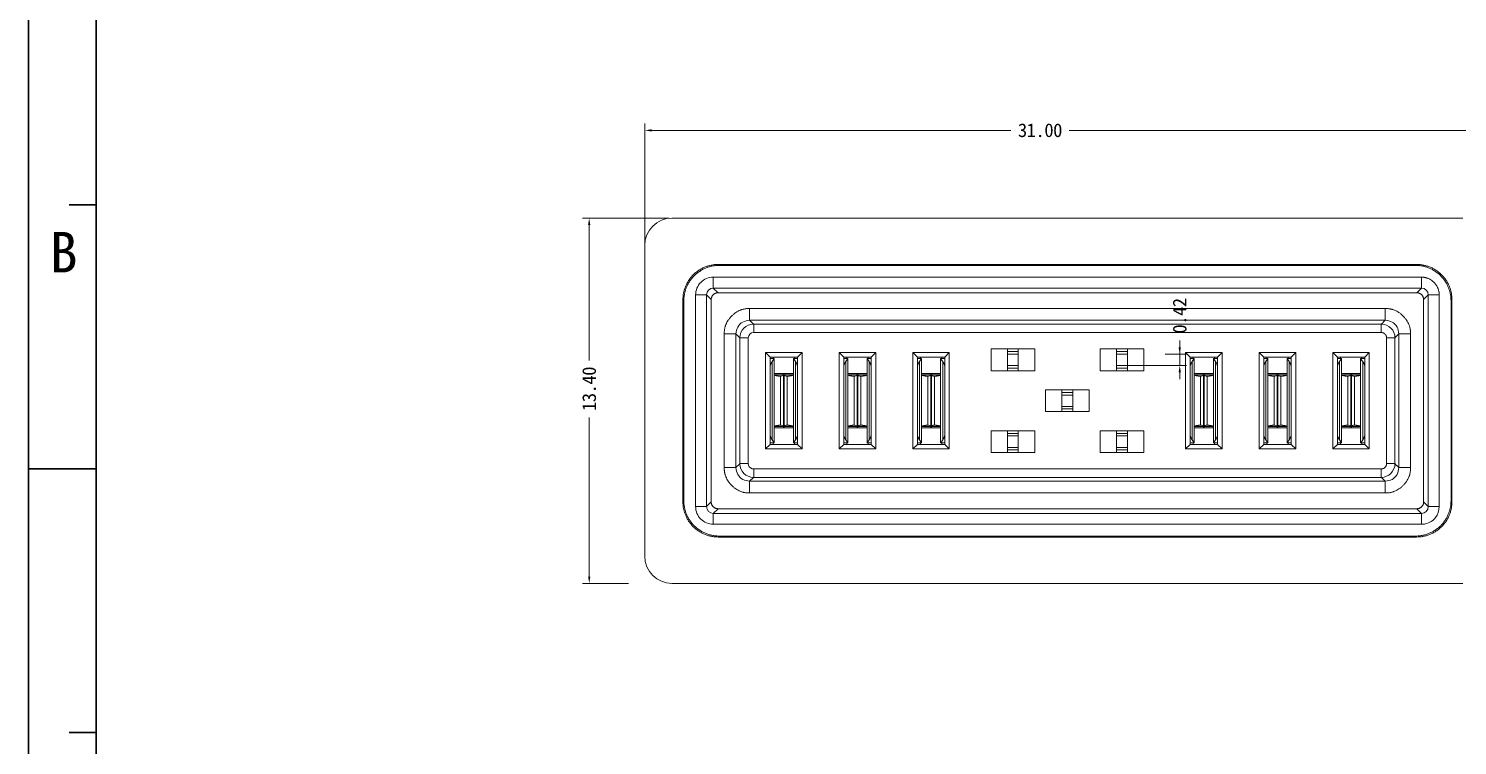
# Model space of a CAD drawing. Header units: millimetres. Extents: x -80 to 68, y -56 to 48.
# Drawn here: x -79.6 to -27.2, y -4.2 to 22.1 of the extents above; entities that cross this region are included whole.
import ezdxf

# ---------------------------------------------------------------- set-up
doc = ezdxf.new("R2010")
doc.units = ezdxf.units.MM
doc.header["$MEASUREMENT"] = 0
doc.layers.get('Defpoints').update_dxf_attribs({"lineweight": 5})
doc.layers.add('0001', color=7, linetype='Continuous', lineweight=5)
doc.layers.add('TK', color=7, linetype='Continuous', lineweight=30)
doc.layers.add('TEXT', color=3, linetype='Continuous', lineweight=5, true_color=0x00ff00)
doc.dimstyles.get("Standard").update_dxf_attribs({"dimtxt": 0.18, "dimasz": 0.18, "dimexe": 0.18, "dimexo": 0.0625, "dimgap": 0.09, "dimtad": 0, "dimtih": 1, "dimtoh": 1, "dimdec": 4, "dimzin": 0, "dimdsep": 46, "dimtxsty": 'Standard', "dimcen": 0.09, "dimadec": 0, "dimazin": 0, "dimtfac": 1, "dimtdec": 4, "dimtofl": 0, "dimtmove": 0, "dimatfit": 3, "dimfxl": 1, "dimtolj": 1, "dimtzin": 0, "dimarcsym": 0})

# ---------------------------------------------------------------- blocks, each defined once
blk = doc.blocks.new('*D23')
at = {"color": 7, "linetype": 'Continuous', "lineweight": 5}
for p, q in [((-57.041, 14.246), (-57.041, 18.614)), ((-56.791, 18.364), (-43.618, 18.364)), ((-26.291, 18.364), (-41.48, 18.364)), ((-26.041, 15.734), (-26.041, 18.614))]:
    blk.add_line(p, q, dxfattribs=at)
at = {"color": 7}
for points in [[(-56.791, 18.405), (-56.791, 18.322), (-57.041, 18.364)], [(-26.291, 18.322), (-26.291, 18.405), (-26.041, 18.364)]]:
    blk.add_solid(points, dxfattribs=at)
at = {"layer": 'Defpoints', "color": 0}
for p in [(-26.041, 18.364), (-26.041, 15.634), (-57.041, 14.146)]:
    blk.add_point(p, dxfattribs=at)
at = {"color": 3, "lineweight": -3, "insert": (-42.549, 18.364), "char_height": 0.5, "attachment_point": 5}
blk.add_mtext('\\A1;\\pxsm1.200000;\\T0.950000;\\W1.000000;\\FSimSun;31.00', dxfattribs=at)
blk = doc.blocks.new('*D24')
at = {"color": 7, "linetype": 'Continuous', "lineweight": 5}
for p, q in [((-56.141, 15.146), (-59.325, 15.146)), ((-59.075, 14.896), (-59.075, 9.926)), ((-59.075, 1.996), (-59.075, 7.827)), ((-57.629, 1.746), (-59.325, 1.746))]:
    blk.add_line(p, q, dxfattribs=at)
at = {"color": 7}
for points in [[(-59.034, 14.896), (-59.117, 14.896), (-59.075, 15.146)], [(-59.117, 1.996), (-59.034, 1.996), (-59.075, 1.746)]]:
    blk.add_solid(points, dxfattribs=at)
at = {"layer": 'Defpoints', "color": 0}
for p in [(-56.041, 15.146), (-59.075, 1.746), (-57.529, 1.746)]:
    blk.add_point(p, dxfattribs=at)
at = {"color": 3, "lineweight": -3, "insert": (-59.075, 8.877), "char_height": 0.5, "attachment_point": 5, "rotation": 90}
blk.add_mtext('\\A1;\\pxsm1.200000;\\T0.950000;\\W1.000000;\\FSimSun;13.40', dxfattribs=at)
blk = doc.blocks.new('*D41')
at = {"color": 7, "linetype": 'Continuous', "lineweight": 5}
for p, q in [((-37.422, 10.156), (-37.422, 10.656)), ((-37.422, 10.406), (-37.422, 10.656)), ((-37.954, 10.156), (-37.172, 10.156)), ((-37.422, 9.735), (-37.422, 10.156)), ((-39.441, 9.735), (-37.172, 9.735)), ((-37.422, 9.485), (-37.422, 9.235))]:
    blk.add_line(p, q, dxfattribs=at)
at = {"color": 7}
for points in [[(-37.464, 10.406), (-37.38, 10.406), (-37.422, 10.156)], [(-37.38, 9.485), (-37.464, 9.485), (-37.422, 9.735)]]:
    blk.add_solid(points, dxfattribs=at)
at = {"layer": 'Defpoints', "color": 0}
for p in [(-38.054, 10.156), (-37.422, 10.156), (-39.541, 9.735)]:
    blk.add_point(p, dxfattribs=at)
at = {"color": 3, "lineweight": -3, "insert": (-37.422, 11.555), "char_height": 0.5, "attachment_point": 5, "rotation": 90}
blk.add_mtext('\\A1;\\pxsm1.200000;\\T0.950000;\\W1.000000;\\FSimSun;0.42', dxfattribs=at)

msp = doc.modelspace()

# ---------------------------------------------------------------- linework, layer by layer
at = {"color": 4, "linetype": 'Continuous', "lineweight": 5, "true_color": 0x00ffff}
for p, q in [((-52.4411, 9.9973), (-52.2895, 9.9973)), ((-52.3286, 9.9973), (-52.3286, 10.0456)), ((-52.2895, 9.9969), (-52.2895, 6.8975)), ((-51.4411, 9.9973), (-51.5895, 9.9973)), ((-51.5895, 9.9969), (-51.5895, 6.8975)), ((-51.5504, 9.9973), (-51.5504, 10.0456)), ((-49.7411, 9.9973), (-49.5895, 9.9973)), ((-49.6286, 9.9973), (-49.6286, 10.0456)), ((-49.5895, 9.9969), (-49.5895, 6.8975)), ((-48.7411, 9.9973), (-48.8895, 9.9973)), ((-48.8895, 9.9969), (-48.8895, 6.8975)), ((-48.8504, 9.9973), (-48.8504, 10.0456)), ((-47.0411, 9.9973), (-46.8895, 9.9973)), ((-46.9286, 9.9973), (-46.9286, 10.0456)), ((-46.8895, 9.9969), (-46.8895, 6.8975)), ((-46.0411, 9.9973), (-46.1895, 9.9973)), ((-46.1895, 9.9969), (-46.1895, 6.8975)), ((-46.1504, 9.9973), (-46.1504, 10.0456)), ((-43.7411, 10.2481), (-43.7411, 10.3455)), ((-43.3411, 10.2481), (-43.7411, 10.2481)), ((-43.7411, 10.1558), (-43.7411, 10.2481)), ((-43.3411, 10.1558), (-43.7411, 10.1558)), ((-43.7411, 10.1558), (-43.7411, 9.7353)), ((-43.3411, 10.3455), (-43.3411, 10.2481)), ((-43.3411, 10.2481), (-43.3411, 10.1558)), ((-43.3411, 10.1558), (-43.3411, 9.7353)), ((-39.7411, 10.2481), (-39.7411, 10.3455)), ((-39.7411, 10.1558), (-39.7411, 10.2481)), ((-39.3411, 10.2481), (-39.7411, 10.2481)), ((-39.3411, 10.1558), (-39.7411, 10.1558)), ((-39.7411, 10.1558), (-39.7411, 9.7353)), ((-39.3411, 10.3455), (-39.3411, 10.2481)), ((-39.3411, 10.2481), (-39.3411, 10.1558)), ((-39.3411, 10.1558), (-39.3411, 9.7353)), ((-37.0411, 9.9973), (-36.8895, 9.9973)), ((-36.9286, 9.9973), (-36.9286, 10.0456)), ((-36.8895, 9.9969), (-36.8895, 6.8975)), ((-36.0411, 9.9973), (-36.1895, 9.9973)), ((-36.1895, 9.9969), (-36.1895, 6.8975)), ((-36.1504, 9.9973), (-36.1504, 10.0456)), ((-34.3411, 9.9973), (-34.1895, 9.9973)), ((-34.2286, 9.9973), (-34.2286, 10.0456)), ((-34.1895, 9.9969), (-34.1895, 6.8975)), ((-33.3411, 9.9973), (-33.4895, 9.9973)), ((-33.4895, 9.9969), (-33.4895, 6.8975)), ((-33.4504, 9.9973), (-33.4504, 10.0456)), ((-31.6411, 9.9973), (-31.4895, 9.9973)), ((-31.5286, 9.9973), (-31.5286, 10.0456)), ((-31.4895, 9.9969), (-31.4895, 6.8975)), ((-30.6411, 9.9973), (-30.7895, 9.9973)), ((-30.7895, 9.9969), (-30.7895, 6.8975)), ((-30.7504, 9.9973), (-30.7504, 10.0456)), ((-52.3699, 9.8807), (-52.3699, 7.0137)), ((-51.9495, 9.4471), (-52.2895, 9.4471)), ((-51.9495, 9.436), (-51.9495, 9.4471)), ((-51.9495, 9.4471), (-51.9295, 9.4471)), ((-51.9495, 7.4582), (-51.9495, 9.436)), ((-51.9295, 9.436), (-51.9295, 9.4471)), ((-51.9295, 9.4471), (-51.5895, 9.4471)), ((-51.9295, 7.4582), (-51.9295, 9.436)), ((-51.5091, 9.8807), (-51.5091, 7.0137)), ((-49.6699, 9.8807), (-49.6699, 7.0137)), ((-49.2495, 9.4471), (-49.5895, 9.4471)), ((-49.2495, 9.436), (-49.2495, 9.4471)), ((-49.2495, 9.4471), (-49.2295, 9.4471)), ((-49.2495, 7.4582), (-49.2495, 9.436)), ((-49.2295, 9.436), (-49.2295, 9.4471)), ((-49.2295, 9.4471), (-48.8895, 9.4471)), ((-49.2295, 7.4582), (-49.2295, 9.436)), ((-48.8091, 9.8807), (-48.8091, 7.0137)), ((-46.9699, 9.8807), (-46.9699, 7.0137)), ((-46.5495, 9.4471), (-46.8895, 9.4471)), ((-46.5495, 9.436), (-46.5495, 9.4471)), ((-46.5495, 9.4471), (-46.5295, 9.4471)), ((-46.5495, 7.4582), (-46.5495, 9.436)), ((-46.5295, 9.436), (-46.5295, 9.4471)), ((-46.5295, 9.4471), (-46.1895, 9.4471)), ((-46.5295, 7.4582), (-46.5295, 9.436)), ((-46.1091, 9.8807), (-46.1091, 7.0137)), ((-43.7411, 9.6429), (-43.7411, 9.7353)), ((-43.7411, 9.7353), (-43.3411, 9.7353)), ((-43.3411, 9.6429), (-43.7411, 9.6429)), ((-43.7411, 9.5455), (-43.7411, 9.6429)), ((-43.3411, 9.7353), (-43.3411, 9.6429)), ((-43.3411, 9.6429), (-43.3411, 9.5455)), ((-39.7411, 9.6429), (-39.7411, 9.7353)), ((-39.7411, 9.7353), (-39.3411, 9.7353)), ((-39.7411, 9.6429), (-39.7411, 9.5455)), ((-39.3411, 9.6429), (-39.7411, 9.6429)), ((-39.3411, 9.7353), (-39.3411, 9.6429)), ((-39.3411, 9.6429), (-39.3411, 9.5455)), ((-36.9699, 9.8807), (-36.9699, 7.0137)), ((-36.5495, 9.4471), (-36.8895, 9.4471)), ((-36.5495, 9.436), (-36.5495, 9.4471)), ((-36.5495, 9.4471), (-36.5295, 9.4471)), ((-36.5495, 7.4582), (-36.5495, 9.436)), ((-36.5295, 9.436), (-36.5295, 9.4471)), ((-36.5295, 9.4471), (-36.1895, 9.4471)), ((-36.5295, 7.4582), (-36.5295, 9.436)), ((-36.1091, 9.8807), (-36.1091, 7.0137)), ((-34.2699, 9.8807), (-34.2699, 7.0137)), ((-33.8495, 9.4471), (-34.1895, 9.4471)), ((-33.8495, 9.436), (-33.8495, 9.4471)), ((-33.8495, 9.4471), (-33.8295, 9.4471)), ((-33.8495, 7.4582), (-33.8495, 9.436)), ((-33.8295, 9.436), (-33.8295, 9.4471)), ((-33.8295, 9.4471), (-33.4895, 9.4471)), ((-33.8295, 7.4582), (-33.8295, 9.436)), ((-33.4091, 9.8807), (-33.4091, 7.0137)), ((-31.5699, 9.8807), (-31.5699, 7.0137)), ((-31.1495, 9.4471), (-31.4895, 9.4471)), ((-31.1495, 9.436), (-31.1495, 9.4471)), ((-31.1495, 9.4471), (-31.1295, 9.4471)), ((-31.1495, 7.4582), (-31.1495, 9.436)), ((-31.1295, 9.436), (-31.1295, 9.4471)), ((-31.1295, 9.4471), (-30.7895, 9.4471)), ((-31.1295, 7.4582), (-31.1295, 9.436)), ((-30.7091, 9.8807), (-30.7091, 7.0137)), ((-51.9638, 9.39), (-52.2858, 9.39)), ((-52.065, 9.3471), (-52.065, 7.5471)), ((-51.5932, 9.39), (-51.9152, 9.39)), ((-51.814, 9.3471), (-51.814, 7.5471)), ((-49.2638, 9.39), (-49.5858, 9.39)), ((-49.365, 9.3471), (-49.365, 7.5471)), ((-48.8932, 9.39), (-49.2152, 9.39)), ((-49.114, 9.3471), (-49.114, 7.5471)), ((-46.5638, 9.39), (-46.8858, 9.39)), ((-46.665, 9.3471), (-46.665, 7.5471)), ((-46.1932, 9.39), (-46.5152, 9.39)), ((-46.414, 9.3471), (-46.414, 7.5471)), ((-36.5638, 9.39), (-36.8858, 9.39)), ((-36.665, 9.3471), (-36.665, 7.5471)), ((-36.1932, 9.39), (-36.5152, 9.39)), ((-36.414, 9.3471), (-36.414, 7.5471)), ((-33.8638, 9.39), (-34.1858, 9.39)), ((-33.965, 9.3471), (-33.965, 7.5471)), ((-33.4932, 9.39), (-33.8152, 9.39)), ((-33.714, 9.3471), (-33.714, 7.5471)), ((-31.1638, 9.39), (-31.4858, 9.39)), ((-31.265, 9.3471), (-31.265, 7.5471)), ((-30.7932, 9.39), (-31.1152, 9.39)), ((-31.014, 9.3471), (-31.014, 7.5471)), ((-41.7411, 8.7481), (-41.7411, 8.8455)), ((-41.3411, 8.7481), (-41.7411, 8.7481)), ((-41.7411, 8.6558), (-41.7411, 8.7481)), ((-41.3411, 8.6558), (-41.7411, 8.6558)), ((-41.7411, 8.6558), (-41.7411, 8.2353)), ((-41.3411, 8.8455), (-41.3411, 8.7481)), ((-41.3411, 8.7481), (-41.3411, 8.6558)), ((-41.3411, 8.6558), (-41.3411, 8.2353)), ((-41.7411, 8.1429), (-41.7411, 8.2353)), ((-41.7411, 8.2353), (-41.3411, 8.2353)), ((-41.3411, 8.1429), (-41.7411, 8.1429)), ((-41.7411, 8.0455), (-41.7411, 8.1429)), ((-41.3411, 8.2353), (-41.3411, 8.1429)), ((-41.3411, 8.1429), (-41.3411, 8.0455)), ((-51.9495, 7.4471), (-52.2895, 7.4471)), ((-51.9638, 7.5042), (-52.2858, 7.5042)), ((-51.9495, 7.4471), (-51.9495, 7.4582)), ((-51.9295, 7.4471), (-51.9495, 7.4471)), ((-51.9295, 7.4471), (-51.9295, 7.4582)), ((-51.5895, 7.4471), (-51.9295, 7.4471)), ((-51.5932, 7.5042), (-51.9152, 7.5042)), ((-49.2495, 7.4471), (-49.5895, 7.4471)), ((-49.2638, 7.5042), (-49.5858, 7.5042)), ((-49.2495, 7.4471), (-49.2495, 7.4582)), ((-49.2295, 7.4471), (-49.2495, 7.4471)), ((-49.2295, 7.4471), (-49.2295, 7.4582)), ((-48.8895, 7.4471), (-49.2295, 7.4471)), ((-48.8932, 7.5042), (-49.2152, 7.5042)), ((-46.5495, 7.4471), (-46.8895, 7.4471)), ((-46.5638, 7.5042), (-46.8858, 7.5042)), ((-46.5495, 7.4471), (-46.5495, 7.4582)), ((-46.5295, 7.4471), (-46.5495, 7.4471)), ((-46.5295, 7.4471), (-46.5295, 7.4582)), ((-46.1895, 7.4471), (-46.5295, 7.4471)), ((-46.1932, 7.5042), (-46.5152, 7.5042)), ((-43.7411, 7.2481), (-43.7411, 7.3455)), ((-43.3411, 7.3455), (-43.3411, 7.2481)), ((-39.7411, 7.2481), (-39.7411, 7.3455)), ((-39.3411, 7.3455), (-39.3411, 7.2481)), ((-36.5495, 7.4471), (-36.8895, 7.4471)), ((-36.5638, 7.5042), (-36.8858, 7.5042)), ((-36.5495, 7.4471), (-36.5495, 7.4582)), ((-36.5295, 7.4471), (-36.5495, 7.4471)), ((-36.5295, 7.4471), (-36.5295, 7.4582)), ((-36.1895, 7.4471), (-36.5295, 7.4471)), ((-36.1932, 7.5042), (-36.5152, 7.5042)), ((-33.8495, 7.4471), (-34.1895, 7.4471)), ((-33.8638, 7.5042), (-34.1858, 7.5042)), ((-33.8495, 7.4471), (-33.8495, 7.4582)), ((-33.8295, 7.4471), (-33.8495, 7.4471)), ((-33.8295, 7.4471), (-33.8295, 7.4582)), ((-33.4895, 7.4471), (-33.8295, 7.4471)), ((-33.4932, 7.5042), (-33.8152, 7.5042)), ((-31.1495, 7.4471), (-31.4895, 7.4471)), ((-31.1638, 7.5042), (-31.4858, 7.5042)), ((-31.1495, 7.4471), (-31.1495, 7.4582)), ((-31.1295, 7.4471), (-31.1495, 7.4471)), ((-31.1295, 7.4471), (-31.1295, 7.4582)), ((-30.7895, 7.4471), (-31.1295, 7.4471)), ((-30.7932, 7.5042), (-31.1152, 7.5042)), ((-52.2895, 6.8971), (-52.4411, 6.8971)), ((-52.3286, 6.8455), (-52.3286, 6.8971)), ((-51.5895, 6.8971), (-51.4411, 6.8971)), ((-51.5504, 6.8455), (-51.5504, 6.8971)), ((-49.5895, 6.8971), (-49.7411, 6.8971)), ((-49.6286, 6.8455), (-49.6286, 6.8971)), ((-48.8895, 6.8971), (-48.7411, 6.8971)), ((-48.8504, 6.8455), (-48.8504, 6.8971)), ((-46.8895, 6.8971), (-47.0411, 6.8971)), ((-46.9286, 6.8455), (-46.9286, 6.8971)), ((-46.1895, 6.8971), (-46.0411, 6.8971)), ((-46.1504, 6.8455), (-46.1504, 6.8971)), ((-43.3411, 7.2481), (-43.7411, 7.2481)), ((-43.7411, 7.1558), (-43.7411, 7.2481)), ((-43.3411, 7.1558), (-43.7411, 7.1558)), ((-43.7411, 7.1558), (-43.7411, 6.7353)), ((-43.3411, 7.2481), (-43.3411, 7.1558)), ((-43.3411, 7.1558), (-43.3411, 6.7353)), ((-39.7411, 7.1558), (-39.7411, 7.2481)), ((-39.3411, 7.2481), (-39.7411, 7.2481)), ((-39.3411, 7.1558), (-39.7411, 7.1558)), ((-39.7411, 7.1558), (-39.7411, 6.7353)), ((-39.3411, 7.2481), (-39.3411, 7.1558)), ((-39.3411, 7.1558), (-39.3411, 6.7353)), ((-36.8895, 6.8971), (-37.0411, 6.8971)), ((-36.9286, 6.8455), (-36.9286, 6.8971)), ((-36.1895, 6.8971), (-36.0411, 6.8971)), ((-36.1504, 6.8455), (-36.1504, 6.8971)), ((-34.1895, 6.8971), (-34.3411, 6.8971)), ((-34.2286, 6.8455), (-34.2286, 6.8971)), ((-33.4895, 6.8971), (-33.3411, 6.8971)), ((-33.4504, 6.8455), (-33.4504, 6.8971)), ((-31.4895, 6.8971), (-31.6411, 6.8971)), ((-31.5286, 6.8455), (-31.5286, 6.8971)), ((-30.7895, 6.8971), (-30.6411, 6.8971)), ((-30.7504, 6.8455), (-30.7504, 6.8971)), ((-43.7411, 6.6429), (-43.7411, 6.7353)), ((-43.7411, 6.7353), (-43.3411, 6.7353)), ((-43.3411, 6.6429), (-43.7411, 6.6429)), ((-43.7411, 6.5455), (-43.7411, 6.6429)), ((-43.3411, 6.7353), (-43.3411, 6.6429)), ((-43.3411, 6.6429), (-43.3411, 6.5455)), ((-39.7411, 6.6429), (-39.7411, 6.7353)), ((-39.7411, 6.7353), (-39.3411, 6.7353)), ((-39.7411, 6.6429), (-39.7411, 6.5455)), ((-39.3411, 6.6429), (-39.7411, 6.6429)), ((-39.3411, 6.7353), (-39.3411, 6.6429)), ((-39.3411, 6.6429), (-39.3411, 6.5455))]:
    msp.add_line(p, q, dxfattribs=at)
for points in [[(-52.3699, 9.8807), (-52.3272, 9.9426), (-52.2945, 9.9859), (-52.2907, 9.9937), (-52.2894, 9.9973)], [(-49.6699, 9.8807), (-49.6272, 9.9426), (-49.5945, 9.9859), (-49.5907, 9.9937), (-49.5894, 9.9973)], [(-46.9699, 9.8807), (-46.9272, 9.9426), (-46.8945, 9.9859), (-46.8907, 9.9937), (-46.8894, 9.9973)], [(-36.9699, 9.8807), (-36.9272, 9.9426), (-36.8945, 9.9859), (-36.8907, 9.9937), (-36.8894, 9.9973)], [(-34.2699, 9.8807), (-34.2272, 9.9426), (-34.1945, 9.9859), (-34.1907, 9.9937), (-34.1894, 9.9973)], [(-31.5699, 9.8807), (-31.5272, 9.9426), (-31.4945, 9.9859), (-31.4907, 9.9937), (-31.4894, 9.9973)], [(-51.5091, 7.0137), (-51.5518, 6.9518), (-51.5846, 6.9085), (-51.5884, 6.9007), (-51.5896, 6.8971)], [(-48.8091, 7.0137), (-48.8518, 6.9518), (-48.8846, 6.9085), (-48.8884, 6.9007), (-48.8896, 6.8971)], [(-46.1091, 7.0137), (-46.1518, 6.9518), (-46.1846, 6.9085), (-46.1884, 6.9007), (-46.1896, 6.8971)], [(-36.1091, 7.0137), (-36.1518, 6.9518), (-36.1846, 6.9085), (-36.1884, 6.9007), (-36.1896, 6.8971)], [(-33.4091, 7.0137), (-33.4518, 6.9518), (-33.4846, 6.9085), (-33.4884, 6.9007), (-33.4896, 6.8971)], [(-30.7091, 7.0137), (-30.7518, 6.9518), (-30.7846, 6.9085), (-30.7884, 6.9007), (-30.7896, 6.8971)]]:
    msp.add_open_spline(points, degree=3, knots=[0, 0, 0, 0, 0.93373754, 0.99536017, 0.99536017, 0.99536017, 0.99536017], dxfattribs=at)
for points in [[(-51.5894, 9.9973), (-51.5864, 9.9799), (-51.554, 9.9458), (-51.5091, 9.8807)], [(-48.8894, 9.9973), (-48.8864, 9.9799), (-48.854, 9.9458), (-48.8091, 9.8807)], [(-46.1894, 9.9973), (-46.1864, 9.9799), (-46.154, 9.9458), (-46.1091, 9.8807)], [(-36.1894, 9.9973), (-36.1864, 9.9799), (-36.154, 9.9458), (-36.1091, 9.8807)], [(-33.4894, 9.9973), (-33.4864, 9.9799), (-33.454, 9.9458), (-33.4091, 9.8807)], [(-30.7894, 9.9973), (-30.7864, 9.9799), (-30.754, 9.9458), (-30.7091, 9.8807)], [(-51.9638, 9.39), (-51.9556, 9.4101), (-51.9503, 9.4182), (-51.9495, 9.4366)], [(-51.9295, 9.4355), (-51.9288, 9.4217), (-51.9242, 9.412), (-51.9152, 9.39)], [(-49.2638, 9.39), (-49.2556, 9.4101), (-49.2503, 9.4182), (-49.2495, 9.4366)], [(-49.2295, 9.4355), (-49.2288, 9.4217), (-49.2242, 9.412), (-49.2152, 9.39)], [(-46.5638, 9.39), (-46.5556, 9.4101), (-46.5503, 9.4182), (-46.5495, 9.4366)], [(-46.5295, 9.4355), (-46.5288, 9.4217), (-46.5242, 9.412), (-46.5152, 9.39)], [(-36.5638, 9.39), (-36.5556, 9.4101), (-36.5503, 9.4182), (-36.5495, 9.4366)], [(-36.5295, 9.4355), (-36.5288, 9.4217), (-36.5242, 9.412), (-36.5152, 9.39)], [(-33.8638, 9.39), (-33.8556, 9.4101), (-33.8503, 9.4182), (-33.8495, 9.4366)], [(-33.8295, 9.4355), (-33.8288, 9.4217), (-33.8242, 9.412), (-33.8152, 9.39)], [(-31.1638, 9.39), (-31.1556, 9.4101), (-31.1503, 9.4182), (-31.1495, 9.4366)], [(-31.1295, 9.4355), (-31.1288, 9.4217), (-31.1242, 9.412), (-31.1152, 9.39)], [(-52.065, 9.3471), (-52.0163, 9.3468), (-51.9785, 9.3541), (-51.9638, 9.39)], [(-51.9154, 9.3903), (-51.8996, 9.352), (-51.8838, 9.3467), (-51.814, 9.3471)], [(-49.365, 9.3471), (-49.3163, 9.3468), (-49.2785, 9.3541), (-49.2638, 9.39)], [(-49.2154, 9.3903), (-49.1996, 9.352), (-49.1838, 9.3467), (-49.114, 9.3471)], [(-46.665, 9.3471), (-46.6163, 9.3468), (-46.5785, 9.3541), (-46.5638, 9.39)], [(-46.5154, 9.3903), (-46.4996, 9.352), (-46.4838, 9.3467), (-46.414, 9.3471)], [(-36.665, 9.3471), (-36.6163, 9.3468), (-36.5785, 9.3541), (-36.5638, 9.39)], [(-36.5154, 9.3903), (-36.4996, 9.352), (-36.4838, 9.3467), (-36.414, 9.3471)], [(-33.965, 9.3471), (-33.9163, 9.3468), (-33.8785, 9.3541), (-33.8638, 9.39)], [(-33.8154, 9.3903), (-33.7996, 9.352), (-33.7838, 9.3467), (-33.714, 9.3471)], [(-31.265, 9.3471), (-31.2163, 9.3468), (-31.1785, 9.3541), (-31.1638, 9.39)], [(-31.1154, 9.3903), (-31.0996, 9.352), (-31.0838, 9.3467), (-31.014, 9.3471)], [(-51.9638, 7.5042), (-51.9785, 7.5401), (-52.0163, 7.5474), (-52.065, 7.5471)], [(-51.9495, 7.4587), (-51.9503, 7.4725), (-51.9548, 7.4822), (-51.9638, 7.5042)], [(-51.9152, 7.5042), (-51.9242, 7.4822), (-51.9298, 7.4725), (-51.9295, 7.4587)], [(-51.814, 7.5471), (-51.8847, 7.5475), (-51.8996, 7.5422), (-51.9154, 7.5039)], [(-49.2638, 7.5042), (-49.2785, 7.5401), (-49.3163, 7.5474), (-49.365, 7.5471)], [(-49.2495, 7.4587), (-49.2503, 7.4725), (-49.2548, 7.4822), (-49.2638, 7.5042)], [(-49.2152, 7.5042), (-49.2242, 7.4822), (-49.2298, 7.4725), (-49.2295, 7.4587)], [(-49.114, 7.5471), (-49.1847, 7.5475), (-49.1996, 7.5422), (-49.2154, 7.5039)], [(-46.5638, 7.5042), (-46.5785, 7.5401), (-46.6163, 7.5474), (-46.665, 7.5471)], [(-46.5495, 7.4587), (-46.5503, 7.4725), (-46.5548, 7.4822), (-46.5638, 7.5042)], [(-46.5152, 7.5042), (-46.5242, 7.4822), (-46.5298, 7.4725), (-46.5295, 7.4587)], [(-46.414, 7.5471), (-46.4847, 7.5475), (-46.4996, 7.5422), (-46.5154, 7.5039)], [(-36.5638, 7.5042), (-36.5785, 7.5401), (-36.6163, 7.5474), (-36.665, 7.5471)], [(-36.5495, 7.4587), (-36.5503, 7.4725), (-36.5548, 7.4822), (-36.5638, 7.5042)], [(-36.5152, 7.5042), (-36.5242, 7.4822), (-36.5298, 7.4725), (-36.5295, 7.4587)], [(-36.414, 7.5471), (-36.4847, 7.5475), (-36.4996, 7.5422), (-36.5154, 7.5039)], [(-33.8638, 7.5042), (-33.8785, 7.5401), (-33.9163, 7.5474), (-33.965, 7.5471)], [(-33.8495, 7.4587), (-33.8503, 7.4725), (-33.8548, 7.4822), (-33.8638, 7.5042)], [(-33.8152, 7.5042), (-33.8242, 7.4822), (-33.8298, 7.4725), (-33.8295, 7.4587)], [(-33.714, 7.5471), (-33.7847, 7.5475), (-33.7996, 7.5422), (-33.8154, 7.5039)], [(-31.1638, 7.5042), (-31.1785, 7.5401), (-31.2163, 7.5474), (-31.265, 7.5471)], [(-31.1495, 7.4587), (-31.1503, 7.4725), (-31.1548, 7.4822), (-31.1638, 7.5042)], [(-31.1152, 7.5042), (-31.1242, 7.4822), (-31.1298, 7.4725), (-31.1295, 7.4587)], [(-31.014, 7.5471), (-31.0847, 7.5475), (-31.0996, 7.5422), (-31.1154, 7.5039)], [(-52.2897, 6.8971), (-52.2927, 6.9145), (-52.325, 6.9486), (-52.3699, 7.0137)], [(-49.5897, 6.8971), (-49.5927, 6.9145), (-49.625, 6.9486), (-49.6699, 7.0137)], [(-46.8897, 6.8971), (-46.8927, 6.9145), (-46.925, 6.9486), (-46.9699, 7.0137)], [(-36.8897, 6.8971), (-36.8927, 6.9145), (-36.925, 6.9486), (-36.9699, 7.0137)], [(-34.1897, 6.8971), (-34.1927, 6.9145), (-34.225, 6.9486), (-34.2699, 7.0137)], [(-31.4897, 6.8971), (-31.4927, 6.9145), (-31.525, 6.9486), (-31.5699, 7.0137)]]:
    msp.add_open_spline(points, degree=3, dxfattribs=at)
for points, weights in [([(-52.4411, 9.7269), (-52.4144, 9.8162), (-52.3699, 9.8807)], [1, 0.980372473014, 1]), ([(-51.5091, 9.8807), (-51.4673, 9.82), (-51.4411, 9.737)], [1, 0.982577119372, 1]), ([(-49.7411, 9.7269), (-49.7144, 9.8162), (-49.6699, 9.8807)], [1, 0.980372473014, 1]), ([(-48.8091, 9.8807), (-48.7673, 9.82), (-48.7411, 9.737)], [1, 0.982577119372, 1]), ([(-47.0411, 9.7269), (-47.0144, 9.8162), (-46.9699, 9.8807)], [1, 0.980372473014, 1]), ([(-46.1091, 9.8807), (-46.0673, 9.82), (-46.0411, 9.737)], [1, 0.982577119372, 1]), ([(-37.0411, 9.7269), (-37.0144, 9.8162), (-36.9699, 9.8807)], [1, 0.980372473014, 1]), ([(-36.1091, 9.8807), (-36.0673, 9.82), (-36.0411, 9.737)], [1, 0.982577119372, 1]), ([(-34.3411, 9.7269), (-34.3144, 9.8162), (-34.2699, 9.8807)], [1, 0.980372473014, 1]), ([(-33.4091, 9.8807), (-33.3673, 9.82), (-33.3411, 9.737)], [1, 0.982577119372, 1]), ([(-31.6411, 9.7269), (-31.6144, 9.8162), (-31.5699, 9.8807)], [1, 0.980372473014, 1]), ([(-30.7091, 9.8807), (-30.6673, 9.82), (-30.6411, 9.737)], [1, 0.982577119372, 1]), ([(-52.065, 9.3471), (-52.1968, 9.3479), (-52.2895, 9.3917)], [1, 0.925284019035, 1]), ([(-51.5895, 9.3917), (-51.6822, 9.3479), (-51.814, 9.3471)], [1, 0.925284019035, 1]), ([(-49.365, 9.3471), (-49.4968, 9.3479), (-49.5895, 9.3917)], [1, 0.925284019035, 1]), ([(-48.8895, 9.3917), (-48.9822, 9.3479), (-49.114, 9.3471)], [1, 0.925284019035, 1]), ([(-46.665, 9.3471), (-46.7968, 9.3479), (-46.8895, 9.3917)], [1, 0.925284019035, 1]), ([(-46.1895, 9.3917), (-46.2822, 9.3479), (-46.414, 9.3471)], [1, 0.925284019035, 1]), ([(-36.665, 9.3471), (-36.7968, 9.3479), (-36.8895, 9.3917)], [1, 0.925284019035, 1]), ([(-36.1895, 9.3917), (-36.2822, 9.3479), (-36.414, 9.3471)], [1, 0.925284019035, 1]), ([(-33.965, 9.3471), (-34.0968, 9.3479), (-34.1895, 9.3917)], [1, 0.925284019035, 1]), ([(-33.4895, 9.3917), (-33.5822, 9.3479), (-33.714, 9.3471)], [1, 0.925284019035, 1]), ([(-31.265, 9.3471), (-31.3968, 9.3479), (-31.4895, 9.3917)], [1, 0.925284019035, 1]), ([(-30.7895, 9.3917), (-30.8822, 9.3479), (-31.014, 9.3471)], [1, 0.925284019035, 1]), ([(-52.2895, 7.5025), (-52.1968, 7.5463), (-52.065, 7.5471)], [1, 0.925284020745, 1]), ([(-51.814, 7.5471), (-51.6822, 7.5463), (-51.5895, 7.5025)], [1, 0.925284020745, 1]), ([(-49.5895, 7.5025), (-49.4968, 7.5463), (-49.365, 7.5471)], [1, 0.925284020745, 1]), ([(-49.114, 7.5471), (-48.9822, 7.5463), (-48.8895, 7.5025)], [1, 0.925284020745, 1]), ([(-46.8895, 7.5025), (-46.7968, 7.5463), (-46.665, 7.5471)], [1, 0.925284020745, 1]), ([(-46.414, 7.5471), (-46.2822, 7.5463), (-46.1895, 7.5025)], [1, 0.925284020745, 1]), ([(-36.8895, 7.5025), (-36.7968, 7.5463), (-36.665, 7.5471)], [1, 0.925284020745, 1]), ([(-36.414, 7.5471), (-36.2822, 7.5463), (-36.1895, 7.5025)], [1, 0.925284020745, 1]), ([(-34.1895, 7.5025), (-34.0968, 7.5463), (-33.965, 7.5471)], [1, 0.925284020745, 1]), ([(-33.714, 7.5471), (-33.5822, 7.5463), (-33.4895, 7.5025)], [1, 0.925284020745, 1]), ([(-31.4895, 7.5025), (-31.3968, 7.5463), (-31.265, 7.5471)], [1, 0.925284020745, 1]), ([(-31.014, 7.5471), (-30.8822, 7.5463), (-30.7895, 7.5025)], [1, 0.925284020745, 1]), ([(-52.3699, 7.0137), (-52.4144, 7.0782), (-52.4411, 7.1675)], [1, 0.980372473014, 1]), ([(-51.4411, 7.1573), (-51.4673, 7.0744), (-51.5091, 7.0137)], [1, 0.982577119372, 1]), ([(-49.6699, 7.0137), (-49.7144, 7.0782), (-49.7411, 7.1675)], [1, 0.980372473014, 1]), ([(-48.7411, 7.1573), (-48.7673, 7.0744), (-48.8091, 7.0137)], [1, 0.982577119372, 1]), ([(-46.9699, 7.0137), (-47.0144, 7.0782), (-47.0411, 7.1675)], [1, 0.980372473014, 1]), ([(-46.0411, 7.1573), (-46.0673, 7.0744), (-46.1091, 7.0137)], [1, 0.982577119372, 1]), ([(-36.9699, 7.0137), (-37.0144, 7.0782), (-37.0411, 7.1675)], [1, 0.980372473014, 1]), ([(-36.0411, 7.1573), (-36.0673, 7.0744), (-36.1091, 7.0137)], [1, 0.982577119372, 1]), ([(-34.2699, 7.0137), (-34.3144, 7.0782), (-34.3411, 7.1675)], [1, 0.980372473014, 1]), ([(-33.3411, 7.1573), (-33.3673, 7.0744), (-33.4091, 7.0137)], [1, 0.982577119372, 1]), ([(-31.5699, 7.0137), (-31.6144, 7.0782), (-31.6411, 7.1675)], [1, 0.980372473014, 1]), ([(-30.6411, 7.1573), (-30.6673, 7.0744), (-30.7091, 7.0137)], [1, 0.982577119372, 1])]:
    msp.add_rational_spline(points, weights, degree=2, dxfattribs=at)
at = {"layer": '0001', "color": 171, "linetype": 'Continuous', "lineweight": 5, "true_color": 0x8c8ceb}
for p, q in [((-27.0411, 15.1462), (-56.0411, 15.1462)), ((-57.0411, 14.1462), (-57.0411, 2.7462)), ((-54.3419, 13.4106), (-54.3419, 13.4455)), ((-54.3419, 13.4455), (-28.7403, 13.4455)), ((-28.7403, 13.4106), (-54.3419, 13.4106)), ((-28.7403, 13.4455), (-28.7403, 13.4106)), ((-28.5579, 12.9783), (-54.5243, 12.9783)), ((-54.5243, 12.5786), (-54.5243, 12.9783)), ((-54.5243, 12.5786), (-54.3527, 12.407)), ((-28.5579, 12.5786), (-54.5243, 12.5786)), ((-28.7295, 12.407), (-28.5579, 12.5786)), ((-28.5579, 12.5786), (-28.5579, 12.9783)), ((-55.6062, 12.1114), (-55.6411, 12.1463)), ((-55.6411, 12.1463), (-55.6411, 4.7447)), ((-55.6062, 4.7797), (-55.6062, 12.1114)), ((-55.1739, 4.5624), (-55.1739, 12.3287)), ((-54.7741, 12.3287), (-55.1739, 12.3287)), ((-54.7741, 12.3287), (-54.6025, 12.1571)), ((-54.7741, 4.5624), (-54.7741, 12.3287)), ((-54.6025, 12.1571), (-54.6025, 4.734)), ((-54.3527, 12.407), (-28.7295, 12.407)), ((-28.3081, 12.3287), (-28.4797, 12.1571)), ((-28.4797, 12.1571), (-28.4797, 4.734)), ((-28.3081, 4.5624), (-28.3081, 12.3287)), ((-28.3081, 12.3287), (-27.9083, 12.3287)), ((-27.9083, 4.5624), (-27.9083, 12.3287)), ((-27.476, 12.1114), (-27.4411, 12.1463)), ((-27.476, 4.7797), (-27.476, 12.1114)), ((-27.4411, 12.1463), (-27.4411, 4.7447)), ((-29.8871, 11.8271), (-53.1951, 11.8271)), ((-53.1951, 11.3992), (-53.1951, 11.8271)), ((-29.8871, 11.3992), (-29.8871, 11.8271)), ((-53.0517, 11.2559), (-53.1951, 11.3992)), ((-53.1951, 11.3992), (-29.8871, 11.3992)), ((-30.0377, 11.2559), (-53.0445, 11.2559)), ((-53.0445, 10.9476), (-53.0445, 11.2559)), ((-30.0377, 10.949), (-30.0377, 11.2559)), ((-29.8871, 11.3992), (-30.0304, 11.2559)), ((-54.1227, 10.8995), (-54.1227, 5.9916)), ((-54.1227, 10.8995), (-53.6948, 10.8995)), ((-53.6948, 5.9916), (-53.6948, 10.8995)), ((-53.6948, 10.8995), (-53.5514, 10.7562)), ((-53.5514, 6.1421), (-53.5514, 10.749)), ((-53.5514, 10.749), (-53.2445, 10.749)), ((-53.2444, 10.749), (-53.2444, 6.1421)), ((-53.0444, 10.9488), (-30.0377, 10.9488)), ((-29.8378, 10.749), (-29.8378, 6.1421)), ((-29.5307, 10.749), (-29.8377, 10.749)), ((-29.5307, 10.7562), (-29.3874, 10.8995)), ((-29.5307, 6.1421), (-29.5307, 10.749)), ((-29.3874, 10.8995), (-29.3874, 5.9916)), ((-29.3874, 10.8995), (-28.9595, 10.8995)), ((-28.9595, 5.9916), (-28.9595, 10.8995)), ((-52.6111, 10.2155), (-52.6111, 6.6755)), ((-52.4411, 10.0455), (-52.6111, 10.2155)), ((-52.6111, 10.2155), (-51.2711, 10.2155)), ((-52.4411, 10.0455), (-52.4411, 6.8455)), ((-51.4411, 10.0455), (-52.4411, 10.0455)), ((-51.2711, 10.2155), (-51.4411, 10.0455)), ((-51.4411, 6.8455), (-51.4411, 10.0455)), ((-51.2711, 10.2155), (-51.2711, 6.6755)), ((-49.9111, 10.2155), (-49.9111, 6.6755)), ((-49.7411, 10.0455), (-49.9111, 10.2155)), ((-49.9111, 10.2155), (-48.5711, 10.2155)), ((-49.7411, 10.0455), (-49.7411, 6.8455)), ((-48.7411, 10.0455), (-49.7411, 10.0455)), ((-48.5711, 10.2155), (-48.7411, 10.0455)), ((-48.7411, 6.8455), (-48.7411, 10.0455)), ((-48.5711, 10.2155), (-48.5711, 6.6755)), ((-47.2111, 10.2155), (-47.2111, 6.6755)), ((-47.0411, 10.0455), (-47.2111, 10.2155)), ((-47.2111, 10.2155), (-45.8711, 10.2155)), ((-47.0411, 10.0455), (-47.0411, 6.8455)), ((-46.0411, 10.0455), (-47.0411, 10.0455)), ((-45.8711, 10.2155), (-46.0411, 10.0455)), ((-46.0411, 6.8455), (-46.0411, 10.0455)), ((-45.8711, 10.2155), (-45.8711, 6.6755)), ((-44.3411, 9.5455), (-44.3411, 10.3455)), ((-44.3411, 10.3455), (-42.7411, 10.3455)), ((-42.7411, 10.3455), (-42.7411, 9.5455)), ((-40.3411, 10.3455), (-40.3411, 9.5455)), ((-38.7411, 10.3455), (-40.3411, 10.3455)), ((-38.7411, 9.5455), (-38.7411, 10.3455)), ((-37.2111, 10.2155), (-37.2111, 6.6755)), ((-37.0411, 10.0455), (-37.2111, 10.2155)), ((-37.2111, 10.2155), (-35.8711, 10.2155)), ((-37.0411, 10.0455), (-37.0411, 6.8455)), ((-36.0411, 10.0455), (-37.0411, 10.0455)), ((-35.8711, 10.2155), (-36.0411, 10.0455)), ((-36.0411, 6.8455), (-36.0411, 10.0455)), ((-35.8711, 10.2155), (-35.8711, 6.6755)), ((-34.5111, 10.2155), (-34.5111, 6.6755)), ((-34.3411, 10.0455), (-34.5111, 10.2155)), ((-34.5111, 10.2155), (-33.1711, 10.2155)), ((-34.3411, 10.0455), (-34.3411, 6.8455)), ((-33.3411, 10.0455), (-34.3411, 10.0455)), ((-33.1711, 10.2155), (-33.3411, 10.0455)), ((-33.3411, 6.8455), (-33.3411, 10.0455)), ((-33.1711, 10.2155), (-33.1711, 6.6755)), ((-31.8111, 10.2155), (-31.8111, 6.6755)), ((-31.6411, 10.0455), (-31.8111, 10.2155)), ((-31.8111, 10.2155), (-30.4711, 10.2155)), ((-31.6411, 10.0455), (-31.6411, 6.8455)), ((-30.6411, 10.0455), (-31.6411, 10.0455)), ((-30.4711, 10.2155), (-30.6411, 10.0455)), ((-30.6411, 6.8455), (-30.6411, 10.0455)), ((-30.4711, 10.2155), (-30.4711, 6.6755)), ((-42.7411, 9.5455), (-44.3411, 9.5455)), ((-40.3411, 9.5455), (-38.7411, 9.5455)), ((-42.3411, 8.8455), (-42.3411, 8.0455)), ((-40.7411, 8.8455), (-42.3411, 8.8455)), ((-40.7411, 8.0455), (-40.7411, 8.8455)), ((-42.3411, 8.0455), (-40.7411, 8.0455)), ((-44.3411, 6.5455), (-44.3411, 7.3455)), ((-44.3411, 7.3455), (-42.7411, 7.3455)), ((-42.7411, 7.3455), (-42.7411, 6.5455)), ((-38.7411, 7.3455), (-40.3411, 7.3455)), ((-40.3411, 7.3455), (-40.3411, 6.5455)), ((-38.7411, 6.5455), (-38.7411, 7.3455)), ((-52.4411, 6.8455), (-52.6111, 6.6755)), ((-52.4411, 6.8455), (-51.4411, 6.8455)), ((-51.2711, 6.6755), (-51.4411, 6.8455)), ((-49.7411, 6.8455), (-49.9111, 6.6755)), ((-49.7411, 6.8455), (-48.7411, 6.8455)), ((-48.5711, 6.6755), (-48.7411, 6.8455)), ((-47.0411, 6.8455), (-47.2111, 6.6755)), ((-47.0411, 6.8455), (-46.0411, 6.8455)), ((-45.8711, 6.6755), (-46.0411, 6.8455)), ((-37.0411, 6.8455), (-37.2111, 6.6755)), ((-37.0411, 6.8455), (-36.0411, 6.8455)), ((-35.8711, 6.6755), (-36.0411, 6.8455)), ((-34.3411, 6.8455), (-34.5111, 6.6755)), ((-34.3411, 6.8455), (-33.3411, 6.8455)), ((-33.1711, 6.6755), (-33.3411, 6.8455)), ((-31.6411, 6.8455), (-31.8111, 6.6755)), ((-31.6411, 6.8455), (-30.6411, 6.8455)), ((-30.4711, 6.6755), (-30.6411, 6.8455)), ((-52.6111, 6.6755), (-51.2711, 6.6755)), ((-49.9111, 6.6755), (-48.5711, 6.6755)), ((-47.2111, 6.6755), (-45.8711, 6.6755)), ((-42.7411, 6.5455), (-44.3411, 6.5455)), ((-40.3411, 6.5455), (-38.7411, 6.5455)), ((-37.2111, 6.6755), (-35.8711, 6.6755)), ((-34.5111, 6.6755), (-33.1711, 6.6755)), ((-31.8111, 6.6755), (-30.4711, 6.6755)), ((-54.1227, 5.9916), (-53.6948, 5.9916)), ((-53.5514, 6.1349), (-53.6948, 5.9916)), ((-53.5514, 6.1421), (-53.2446, 6.1421)), ((-30.0377, 5.9422), (-53.0445, 5.9422)), ((-53.0445, 5.6352), (-53.0445, 5.9422)), ((-30.0377, 5.6352), (-30.0377, 5.9422)), ((-29.5307, 6.1421), (-29.8376, 6.1421)), ((-29.3874, 5.9916), (-29.5307, 6.1349)), ((-29.3874, 5.9916), (-28.9595, 5.9916)), ((-53.1951, 5.4919), (-53.0517, 5.6352)), ((-29.8871, 5.4919), (-53.1951, 5.4919)), ((-53.1951, 5.064), (-53.1951, 5.4919)), ((-53.0445, 5.6352), (-30.0377, 5.6352)), ((-30.0304, 5.6352), (-29.8871, 5.4919)), ((-29.8871, 5.064), (-29.8871, 5.4919)), ((-55.6411, 4.7447), (-55.6062, 4.7797)), ((-54.6025, 4.734), (-54.7741, 4.5624)), ((-53.1951, 5.064), (-29.8871, 5.064)), ((-28.4797, 4.734), (-28.3081, 4.5624)), ((-27.4411, 4.7447), (-27.476, 4.7797)), ((-55.1739, 4.5624), (-54.7741, 4.5624)), ((-54.3527, 4.4841), (-54.5243, 4.3125)), ((-54.5243, 4.3125), (-28.5579, 4.3125)), ((-54.5243, 3.9128), (-54.5243, 4.3125)), ((-28.7295, 4.4841), (-54.3527, 4.4841)), ((-28.5579, 4.3125), (-28.7295, 4.4841)), ((-28.5579, 3.9128), (-28.5579, 4.3125)), ((-27.9083, 4.5624), (-28.3081, 4.5624)), ((-28.5579, 3.9128), (-54.5243, 3.9128)), ((-28.7403, 3.4805), (-54.3419, 3.4805)), ((-54.3419, 3.4805), (-54.3419, 3.4455)), ((-54.3419, 3.4455), (-28.7403, 3.4455)), ((-28.7403, 3.4455), (-28.7403, 3.4805)), ((-56.0411, 1.7462), (-27.0411, 1.7462))]:
    msp.add_line(p, q, dxfattribs=at)
at = {"layer": '0001', "color": 21, "linetype": 'Continuous', "lineweight": 5, "true_color": 0xffa0a0}
for p, q in [((-52.4395, 9.9973), (-52.4395, 10.0456)), ((-49.7395, 9.9973), (-49.7395, 10.0456)), ((-47.0395, 9.9973), (-47.0395, 10.0456)), ((-37.0395, 9.9973), (-37.0395, 10.0456)), ((-34.3395, 9.9973), (-34.3395, 10.0456)), ((-31.6395, 9.9973), (-31.6395, 10.0456)), ((-52.4395, 6.8455), (-52.4395, 6.8971)), ((-49.7395, 6.8455), (-49.7395, 6.8971)), ((-47.0395, 6.8455), (-47.0395, 6.8971)), ((-37.0395, 6.8455), (-37.0395, 6.8971)), ((-34.3395, 6.8455), (-34.3395, 6.8971)), ((-31.6395, 6.8455), (-31.6395, 6.8971))]:
    msp.add_line(p, q, dxfattribs=at)
at = {"layer": '0001', "color": 171, "linetype": 'Continuous', "lineweight": 5, "true_color": 0x8c8ceb}
for centre, start, end in [((-56.0411, 14.1462), 90, 180), ((-56.0411, 2.7462), 180, 270)]:
    msp.add_arc(centre, 1, start, end, dxfattribs=at)
for points, weights in [([(-55.6411, 12.1463), (-55.6411, 13.4455), (-54.3419, 13.4455)], [1, 0.707537269291, 1]), ([(-54.3419, 13.4102), (-55.6062, 13.3762), (-55.6062, 12.1114)], [1, 0.716960159829, 1]), ([(-27.4411, 12.1463), (-27.4411, 13.4455), (-28.7403, 13.4455)], [1, 0.70753726929, 1]), ([(-28.7403, 13.4102), (-27.476, 13.3762), (-27.476, 12.1114)], [1, 0.716960159829, 1]), ([(-54.3527, 12.407), (-54.6025, 12.407), (-54.6025, 12.1571)], [1, 0.70753726929, 1]), ([(-28.7295, 12.407), (-28.4797, 12.407), (-28.4797, 12.1571)], [1, 0.70753726929, 1]), ([(-54.3419, 3.4455), (-55.6411, 3.4455), (-55.6411, 4.7447)], [1, 0.707537269291, 1]), ([(-55.6062, 4.7797), (-55.6062, 3.5149), (-54.3419, 3.4809)], [1, 0.716960159829, 1]), ([(-54.6025, 4.734), (-54.6025, 4.4841), (-54.3527, 4.4841)], [1, 0.70753726929, 1]), ([(-27.476, 4.7797), (-27.476, 3.5149), (-28.7403, 3.4809)], [1, 0.716960159829, 1]), ([(-28.7403, 3.4455), (-27.4411, 3.4455), (-27.4411, 4.7447)], [1, 0.70753726929, 1]), ([(-28.4797, 4.734), (-28.4797, 4.4841), (-28.7295, 4.4841)], [1, 0.70753726929, 1])]:
    msp.add_rational_spline(points, weights, degree=2, dxfattribs=at)
for points, degree, knots in [([(-55.1739, 12.3287), (-55.1746, 12.4991), (-55.0327, 12.8372), (-54.6946, 12.979), (-54.5243, 12.9783)], 3, [0, 0, 0, 0, 0.4999935, 1, 1, 1, 1]), ([(-27.9083, 12.3287), (-27.908, 12.4565), (-28.0335, 12.7581), (-28.3609, 12.9774), (-28.5579, 12.9783)], 2, [0, 0, 0, 0.25, 0.625, 1, 1, 1]), ([(-53.6948, 10.8995), (-53.6814, 10.9862), (-53.6546, 11.1596), (-53.4552, 11.359), (-53.2818, 11.3858), (-53.1951, 11.3992)], 3, [0, 0, 0, 0, 0.3334448, 0.6665552, 1, 1, 1, 1]), ([(-29.8871, 11.3992), (-29.8004, 11.3858), (-29.627, 11.359), (-29.4276, 11.1596), (-29.4008, 10.9862), (-29.3874, 10.8995)], 3, [0, 0, 0, 0, 0.3334448, 0.6665552, 1, 1, 1, 1]), ([(-53.0399, 10.9488), (-53.0445, 10.9488), (-53.0491, 10.9489), (-53.1448, 10.9493), (-53.2448, 10.8492), (-53.2444, 10.7536), (-53.2444, 10.749), (-53.2444, 10.7444)], 3, [0, 0, 0, 0, 0.0002809, 0.0002809, 0.9999213, 0.9999213, 1, 1, 1, 1]), ([(-30.0377, 10.9488), (-29.9983, 10.9488), (-29.8864, 10.9019), (-29.838, 10.7896), (-29.8378, 10.7489)], 2, [0, 0, 0, 0.25, 0.75, 1, 1, 1]), ([(-53.1951, 5.4919), (-53.2818, 5.5053), (-53.4552, 5.532), (-53.6546, 5.7314), (-53.6814, 5.9048), (-53.6948, 5.9916)], 3, [0, 0, 0, 0, 0.3334355, 0.6665459, 1, 1, 1, 1]), ([(-53.2444, 6.1467), (-53.2444, 6.1421), (-53.2444, 6.1375), (-53.2447, 6.0599), (-53.1839, 5.9759), (-53.1027, 5.951)], 3, [0, 0, 0, 0, 0.0000934, 0.0000934, 1, 1, 1, 1]), ([(-53.1027, 5.951), (-53.0839, 5.9452), (-53.0642, 5.9422), (-53.0491, 5.9422), (-53.0445, 5.9422), (-53.0399, 5.9423)], 3, [0, 0, 0, 0, 0.9999671, 0.9999671, 1, 1, 1, 1]), ([(-29.9794, 5.951), (-29.9983, 5.9452), (-30.0179, 5.9422), (-30.0331, 5.9422), (-30.0377, 5.9422), (-30.0423, 5.9423)], 3, [0, 0, 0, 0, 0.9999671, 0.9999671, 1, 1, 1, 1]), ([(-29.3874, 5.9916), (-29.4008, 5.9048), (-29.4276, 5.7314), (-29.627, 5.532), (-29.8004, 5.5053), (-29.8871, 5.4919)], 3, [0, 0, 0, 0, 0.3334541, 0.6665645, 1, 1, 1, 1]), ([(-55.1739, 4.5623), (-55.1746, 4.392), (-55.0327, 4.0539), (-54.6946, 3.9121), (-54.5243, 3.9128)], 3, [0, 0, 0, 0, 0.4999935, 1, 1, 1, 1])]:
    msp.add_open_spline(points, degree=degree, knots=knots, dxfattribs=at)
for points, degree in [([(-54.5243, 12.5786), (-54.6562, 12.5788), (-54.7743, 12.4607), (-54.7741, 12.3287)], 3), ([(-28.5579, 12.5786), (-28.4259, 12.5788), (-28.3078, 12.4607), (-28.3081, 12.3287)], 3), ([(-53.1951, 11.8271), (-53.5671, 11.8362), (-54.1318, 11.2722), (-54.1227, 10.8995)], 2), ([(-28.9595, 10.8995), (-28.9504, 11.2716), (-29.5145, 11.8363), (-29.8871, 11.8271)], 2), ([(-53.5514, 10.7562), (-53.5514, 10.8882), (-53.443, 11.1455), (-53.1837, 11.2558), (-53.0517, 11.2559)], 3), ([(-29.5307, 10.7562), (-29.5308, 10.8882), (-29.6391, 11.1455), (-29.8985, 11.2558), (-30.0304, 11.2559)], 3), ([(-54.1227, 5.9916), (-54.1318, 5.6195), (-53.5677, 5.0548), (-53.1951, 5.064)], 2), ([(-53.0517, 5.6352), (-53.1837, 5.6352), (-53.441, 5.7436), (-53.5514, 6.0029), (-53.5514, 6.1349)], 3), ([(-30.0304, 5.6352), (-29.8985, 5.6352), (-29.6412, 5.7436), (-29.5308, 6.0029), (-29.5307, 6.1349)], 3), ([(-29.8378, 6.1421), (-29.8383, 6.0768), (-29.9153, 5.9714), (-29.9794, 5.951)], 2), ([(-29.8871, 5.064), (-29.515, 5.0548), (-28.9504, 5.6189), (-28.9595, 5.9916)], 2), ([(-54.7741, 4.5624), (-54.7743, 4.4304), (-54.6562, 4.3123), (-54.5243, 4.3125)], 3), ([(-28.3081, 4.5624), (-28.3078, 4.4304), (-28.4259, 4.3123), (-28.5579, 4.3125)], 3), ([(-27.9083, 4.5623), (-27.9077, 4.4176), (-27.9585, 4.2742), (-28.0476, 4.1605)], 3), ([(-28.4099, 3.9299), (-28.4583, 3.9185), (-28.508, 3.9126), (-28.5579, 3.9128)], 3), ([(-28.0476, 4.1605), (-28.1375, 4.0457), (-28.268, 3.9635), (-28.4099, 3.9299)], 3)]:
    msp.add_open_spline(points, degree=degree, dxfattribs=at)
for p in [(-53.0481, 11.2559), (-30.034, 11.2559), (-53.5514, 10.7526), (-29.5307, 10.7526), (-53.5514, 6.1385), (-29.5307, 6.1385), (-53.0481, 5.6352), (-30.034, 5.6352)]:
    msp.add_point(p, dxfattribs=at)
at = {"layer": 'TK', "color": 2, "linetype": 'Continuous', "lineweight": 30, "true_color": 0xffff00}
for p, q in [((-79.6311, 48.3959), (-79.6311, -55.8503)), ((-77.1491, 44.6728), (-77.1491, -52.1272))]:
    msp.add_line(p, q, dxfattribs=at)
at = {"layer": 'TK', "color": 7, "linetype": 'Continuous', "lineweight": 30}
for p, q in [((-77.1491, 15.6328), (-78.1419, 15.6328)), ((-77.1491, 5.9528), (-79.6311, 5.9528)), ((-77.1491, -3.7272), (-78.1419, -3.7272))]:
    msp.add_line(p, q, dxfattribs=at)

# ---------------------------------------------------------------- texts
at = {"layer": 'TEXT', "color": 3, "linetype": 'Continuous', "lineweight": -3, "true_color": 0x00ff00, "insert": (-78.8496, 13.1508), "char_height": 1.489231, "attachment_point": 7, "line_spacing_factor": 1.2}
msp.add_mtext('\\T1.000000;\\W1.000000;\\FSimSun|b0|i0;B', dxfattribs=at)

# ---------------------------------------------------------------- dimensions: what is measured, and where the dimension line sits
at = {"color": 7, "linetype": 'Continuous', "lineweight": -3}
dim = msp.add_linear_dim(base=(-26.0411, 18.3638), p1=(-57.0411, 14.1462), p2=(-26.0411, 15.6337), text='\\pxsm1.200000;\\T0.950000;\\W1.000000;\\FSimSun;<>', dimstyle='Standard', override={"dimscale": 1, "dimtxt": 0.5, "dimasz": 0.25, "dimexe": 0.25, "dimexo": 0.1, "dimgap": 0.25, "dimtad": 0, "dimtih": 0, "dimtoh": 0, "dimdec": 2, "dimlfac": 1, "dimrnd": 0, "dimzin": 0, "dimdsep": 0, "dimlunit": 2, "dimpost": '<>', "dimsah": 0, "dimtsz": 0, "dimcen": 0.1, "dimdle": 0, "dimse1": 0, "dimse2": 0, "dimsd1": 0, "dimsd2": 0, "dimclrd": 7, "dimclre": 7, "dimclrt": 3, "dimaunit": 0, "dimadec": 2, "dimazin": 0, "dimtol": 0, "dimlim": 0, "dimtp": 0, "dimtm": 0, "dimtfac": 1, "dimtdec": 2, "dimtix": 0, "dimtofl": 1, "dimtmove": 0, "dimfrac": 2, "dimtzin": 0, "dimlwd": 5, "dimlwe": 5}, dxfattribs=at)
dim.commit()
dim.dimension.update_dxf_attribs({"geometry": '*D23', "text_midpoint": (-42.5491, 18.3638), "dimtype": 160})
for base, p1, p2, angle, picture, middle in [((-59.0752, 1.7462), (-56.0411, 15.1462), (-57.5286, 1.7462), 270, '*D24', (-59.0752, 8.8767)), ((-37.4219, 10.1558), (-39.5411, 9.7353), (-38.0536, 10.1558), 90, '*D41', (-37.4219, 11.555))]:
    dim = msp.add_linear_dim(base=base, p1=p1, p2=p2, angle=angle, text='\\pxsm1.200000;\\T0.950000;\\W1.000000;\\FSimSun;<>', dimstyle='Standard', override={"dimscale": 1, "dimtxt": 0.5, "dimasz": 0.25, "dimexe": 0.25, "dimexo": 0.1, "dimgap": 0.25, "dimtad": 0, "dimtih": 0, "dimtoh": 0, "dimdec": 2, "dimlfac": 1, "dimrnd": 0, "dimzin": 0, "dimdsep": 0, "dimlunit": 2, "dimpost": '<>', "dimsah": 0, "dimtsz": 0, "dimcen": 0.1, "dimdle": 0, "dimse1": 0, "dimse2": 0, "dimsd1": 0, "dimsd2": 0, "dimclrd": 7, "dimclre": 7, "dimclrt": 3, "dimaunit": 0, "dimadec": 2, "dimazin": 0, "dimtol": 0, "dimlim": 0, "dimtp": 0, "dimtm": 0, "dimtfac": 1, "dimtdec": 2, "dimtix": 0, "dimtofl": 1, "dimtmove": 0, "dimfrac": 2, "dimtzin": 0, "dimlwd": 5, "dimlwe": 5}, dxfattribs=at)
    dim.commit()
    dim.dimension.update_dxf_attribs({"geometry": picture, "text_midpoint": middle, "dimtype": 160})

doc.saveas('drawing.dxf')
